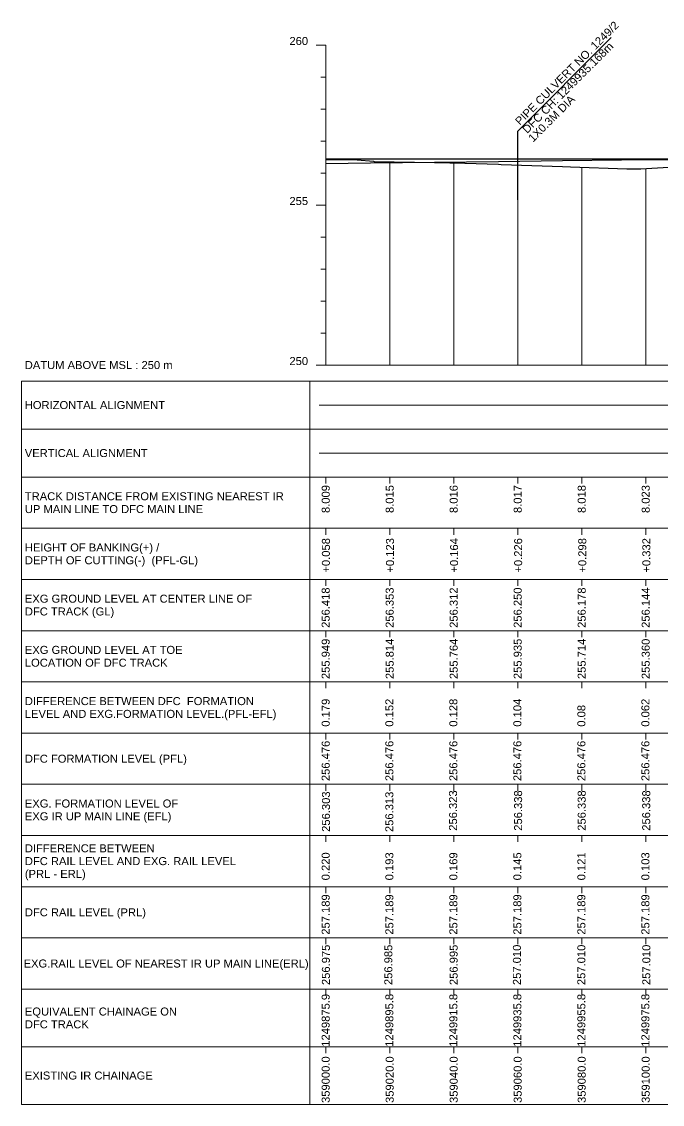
# Model space of a CAD drawing. Header units: feet. Extents: x 32905 to 38206, y -6633 to -4867.
# Drawn here: x 35905 to 36105.2, y -5231 to -4892.7 of the extents above; entities that cross this region are included whole.
import ezdxf
from ezdxf.enums import TextEntityAlignment as Align

# ---------------------------------------------------------------- set-up
doc = ezdxf.new("R2010")
doc.units = ezdxf.units.FT
doc.header["$MEASUREMENT"] = 0
doc.layers.add("LS BRIDGE'S", color=7, linetype='Continuous')
for name, color, linetype, lineweight in [('LS CUT FILL', 10, 'Continuous', 0), ('LS DATUM', 7, 'Continuous', 0), ('LS DATUM X', 7, 'Continuous', 0), ('LS DATUM Y', 7, 'Continuous', 0), ('LS DIFF. EXG.RL & PRO. RL', 10, 'Continuous', 0), ('LS DIFF. PFL & EFL', 10, 'Continuous', 0), ('LS EXG GL', 7, 'Continuous', 0), ('LS EXG IR CH', 7, 'Continuous', 0), ('LS EXG. FL', 7, 'Continuous', 0), ('LS EXG. GL', 7, 'Continuous', 0), ('LS EXG. GL AT PRO. TOE', 7, 'Continuous', 0), ('LS EXG. IR CH', 7, 'Continuous', 0), ('LS EXG. RL', 7, 'Continuous', 0), ('LS FRAME', 7, 'Continuous', 0), ('LS HORIZONTAL ALIGNMENT', 10, 'Continuous', 0), ('LS PFL-EFL', 10, 'Continuous', 0), ('LS PRL-ERL', 10, 'Continuous', 0), ('LS PRO. CUT & FILL', 10, 'Continuous', 0), ('LS PRO. DFCC CH', 10, 'Continuous', 0), ('LS PRO. FL', 10, 'Continuous', 0), ('LS PRO. RL', 10, 'Continuous', 0), ('LS PROFILE EXG FL', 7, 'Continuous', 25), ('LS PROFILE EXG GL', 7, 'Continuous', 30), ('LS PROFILE PRO FL', 1, 'Continuous', 30), ('LS TICKS', 7, 'Continuous', 0), ('LS TRACK CENTER', 10, 'Continuous', 0), ("LS TRACK CENTER's", 10, 'Continuous', 0), ('LS VERTICAL ALIGNMENT', 10, 'Continuous', 0), ('Profile Grid', 7, 'Continuous', 0)]:
    doc.layers.add(name, color=color, linetype=linetype, lineweight=lineweight)
doc.styles.get("Standard").update_dxf_attribs({"font": 'arial.ttf'})
doc.styles.add('Style-Arial', font='arial.ttf')
doc.styles.add('StyleArial', font='arial.ttf')

msp = doc.modelspace()

# ---------------------------------------------------------------- linework, layer by layer
at = {"layer": "LS BRIDGE'S"}
msp.add_lwpolyline([(36060, -4948.34), (36060, -4930.22), (36060, -4926.91), (36089.24, -4897.67)], dxfattribs=at)
at = {"layer": 'LS DATUM X', "color": 7, "linetype": 'Continuous', "lineweight": 0}
msp.add_line((36000, -5000), (36500.02, -5000), dxfattribs=at)
at = {"layer": 'LS DATUM Y', "color": 7, "linetype": 'Continuous', "lineweight": 0}
for p, q in [((35997, -4900), (36000, -4900)), ((35997, -4900), (36000, -4900)), ((36000, -5000), (36000, -4900)), ((35998.5, -4910), (36000, -4910)), ((35998.5, -4920), (36000, -4920)), ((35998.5, -4930), (36000, -4930)), ((35998.5, -4940), (36000, -4940)), ((35997, -4950), (36000, -4950)), ((35998.5, -4960), (36000, -4960)), ((35998.5, -4970), (36000, -4970)), ((35998.5, -4980), (36000, -4980)), ((35998.5, -4990), (36000, -4990)), ((35997, -5000), (36000, -5000))]:
    msp.add_line(p, q, dxfattribs=at)
at = {"layer": 'LS FRAME'}
for points in [[(35995, -5231), (35905, -5231), (35905, -5005)], [(35905, -5005), (35995, -5005)], [(35995, -5020), (35905, -5020)], [(35995, -5035), (35905, -5035)], [(35995, -5051), (35905, -5051)], [(35905, -5051), (35995, -5051)], [(35995, -5067), (35905, -5067)], [(35905, -5067), (35995, -5067)], [(35995, -5083), (35905, -5083)], [(35905, -5083), (35995, -5083)], [(35995, -5099), (35905, -5099)], [(35995, -5115), (35905, -5115)], [(35905, -5115), (35995, -5115)], [(35995, -5131), (35905, -5131)], [(35905, -5131), (35995, -5131)], [(35995, -5147), (35905, -5147)], [(35905, -5147), (35995, -5147)], [(35995, -5163), (35905, -5163)], [(35905, -5163), (35995, -5163)], [(35995, -5179), (35905, -5179)], [(35995, -5195), (35905, -5195)], [(35995, -5213), (35905, -5213)]]:
    msp.add_lwpolyline(points, dxfattribs=at)
at = {"layer": 'LS FRAME', "flags": 128}
for points in [[(35995, -5020), (36505.02, -5020), (36505.02, -5005), (35995, -5005), (35995, -5020)], [(35995, -5035), (36505.02, -5035), (36505.02, -5020), (35995, -5020), (35995, -5035)], [(35995, -5051), (36505.02, -5051), (36505.02, -5035), (35995, -5035), (35995, -5051)], [(35995, -5067), (36505.02, -5067), (36505.02, -5051), (35995, -5051), (35995, -5067)], [(35995, -5083), (36505.02, -5083), (36505.02, -5067), (35995, -5067), (35995, -5083)], [(35995, -5099), (36505.02, -5099), (36505.02, -5083), (35995, -5083), (35995, -5099)], [(35995, -5115), (36505.02, -5115), (36505.02, -5099), (35995, -5099), (35995, -5115)], [(35995, -5131), (36505.02, -5131), (36505.02, -5115), (35995, -5115), (35995, -5131)], [(35995, -5147), (36505.02, -5147), (36505.02, -5131), (35995, -5131), (35995, -5147)], [(35995, -5163), (36505.02, -5163), (36505.02, -5147), (35995, -5147), (35995, -5163)], [(35995, -5179), (36505.02, -5179), (36505.02, -5163), (35995, -5163), (35995, -5179)], [(35995, -5195), (36505.02, -5195), (36505.02, -5179), (35995, -5179), (35995, -5195)], [(35995, -5213), (36505.02, -5213), (36505.02, -5195), (35995, -5195), (35995, -5213)], [(35995, -5231), (36505.02, -5231), (36505.02, -5213), (35995, -5213), (35995, -5231)]]:
    msp.add_lwpolyline(points, close=True, dxfattribs=at)
at = {"layer": 'LS HORIZONTAL ALIGNMENT', "flags": 128}
msp.add_lwpolyline([(35998.01, -5012.5), (36500.02, -5012.5)], dxfattribs=at)
at = {"layer": 'LS PROFILE EXG FL'}
msp.add_lwpolyline([(36000, -4937.03), (36013.99, -4936.83), (36033.98, -4936.59), (36053.97, -4936.35), (36073.97, -4936.11), (36092.45, -4935.89), (36114.09, -4935.8)], dxfattribs=at)
at = {"layer": 'LS PROFILE EXG GL', "flags": 128}
msp.add_lwpolyline([(36000, -4935.82), (36009.89, -4935.93), (36009.89, -4935.93), (36014.91, -4936.34), (36014.91, -4936.34), (36015.16, -4936.37), (36033.98, -4936.75), (36034.07, -4936.75), (36043.48, -4936.95), (36043.49, -4936.95), (36043.51, -4936.95), (36053.97, -4937.28), (36054.89, -4937.33), (36073.97, -4937.96), (36076.53, -4938.1), (36094.09, -4938.72), (36098.44, -4938.65), (36114.09, -4937.75)], dxfattribs=at)
at = {"layer": 'LS PROFILE PRO FL', "flags": 128}
msp.add_lwpolyline([(36000, -4935.53), (36259.87, -4935.53)], dxfattribs=at)
at = {"layer": 'LS TICKS', "color": 7, "linetype": 'Continuous', "lineweight": 0, "flags": 128}
for points in [[(36000, -5037), (36000, -5035)], [(36020, -5037), (36020, -5035)], [(36040, -5037), (36040, -5035)], [(36060, -5037), (36060, -5035)], [(36080, -5037), (36080, -5035)], [(36100, -5037), (36100, -5035)], [(36000, -5053), (36000, -5051)], [(36020, -5053), (36020, -5051)], [(36040, -5053), (36040, -5051)], [(36060, -5053), (36060, -5051)], [(36080, -5053), (36080, -5051)], [(36100, -5053), (36100, -5051)], [(36000, -5069), (36000, -5067)], [(36020, -5069), (36020, -5067)], [(36040, -5069), (36040, -5067)], [(36060, -5069), (36060, -5067)], [(36080, -5069), (36080, -5067)], [(36100, -5069), (36100, -5067)], [(36000, -5085), (36000, -5083)], [(36020, -5085), (36020, -5083)], [(36040, -5085), (36040, -5083)], [(36060, -5085), (36060, -5083)], [(36080, -5085), (36080, -5083)], [(36100, -5085), (36100, -5083)], [(36000, -5101), (36000, -5099)], [(36020, -5101), (36020, -5099)], [(36040, -5101), (36040, -5099)], [(36060, -5101), (36060, -5099)], [(36080, -5101), (36080, -5099)], [(36100, -5101), (36100, -5099)], [(36000, -5117), (36000, -5115)], [(36020, -5117), (36020, -5115)], [(36040, -5117), (36040, -5115)], [(36060, -5117), (36060, -5115)], [(36080, -5117), (36080, -5115)], [(36100, -5117), (36100, -5115)], [(36000, -5133), (36000, -5131)], [(36020, -5133), (36020, -5131)], [(36040, -5133), (36040, -5131)], [(36060, -5133), (36060, -5131)], [(36080, -5133), (36080, -5131)], [(36100, -5133), (36100, -5131)], [(36000, -5149), (36000, -5147)], [(36020, -5149), (36020, -5147)], [(36040, -5149), (36040, -5147)], [(36060, -5149), (36060, -5147)], [(36080, -5149), (36080, -5147)], [(36100, -5149), (36100, -5147)], [(36000, -5165), (36000, -5163)], [(36020, -5165), (36020, -5163)], [(36040, -5165), (36040, -5163)], [(36060, -5165), (36060, -5163)], [(36080, -5165), (36080, -5163)], [(36100, -5165), (36100, -5163)], [(36000, -5181), (36000, -5179)], [(36020, -5181), (36020, -5179)], [(36040, -5181), (36040, -5179)], [(36060, -5181), (36060, -5179)], [(36080, -5181), (36080, -5179)], [(36100, -5181), (36100, -5179)], [(36000, -5197), (36000, -5195)], [(36020, -5197), (36020, -5195)], [(36040, -5197), (36040, -5195)], [(36060, -5197), (36060, -5195)], [(36080, -5197), (36080, -5195)], [(36100, -5197), (36100, -5195)], [(36000, -5215), (36000, -5213)], [(36020, -5215), (36020, -5213)], [(36040, -5215), (36040, -5213)], [(36060, -5215), (36060, -5213)], [(36080, -5215), (36080, -5213)], [(36100, -5215), (36100, -5213)]]:
    msp.add_lwpolyline(points, dxfattribs=at)
at = {"layer": 'LS VERTICAL ALIGNMENT', "linetype": 'Continuous', "lineweight": 0, "flags": 128}
msp.add_lwpolyline([(35998.01, -5027.5), (36259.87, -5027.5)], dxfattribs=at)
at = {"layer": 'Profile Grid', "linetype": 'Continuous', "lineweight": 0, "flags": 128}
for points in [[(36000, -5000), (36000, -4935.82)], [(36020, -5000), (36020, -4936.47)], [(36040, -5000), (36040, -4936.88)], [(36060, -5000), (36060, -4937.5)], [(36080, -5000), (36080, -4938.22)], [(36100, -5000), (36100, -4938.56)]]:
    msp.add_lwpolyline(points, dxfattribs=at)

# ---------------------------------------------------------------- texts
at = {"layer": "LS BRIDGE'S", "color": 1, "style": 'StyleArial'}
for s, p in [('PIPE CULVERT NO. 1249/2', (36091.83, -4894.09)), ('DFC CH: 1249935.168m', (36090.13, -4900.64)), ('1X0.3M DIA', (36078.12, -4917.2))]:
    msp.add_text(s, height=2.5, rotation=45, dxfattribs=at).set_placement(p, align=Align.RIGHT)
at = {"layer": 'LS CUT FILL', "color": 1, "lineweight": 0, "style": 'Style-Arial'}
for s, p in [('+0.058', (36001.32, -5064.85)), ('+0.123', (36021.35, -5064.85)), ('+0.164', (36041.37, -5064.85)), ('+0.226', (36061.4, -5064.85)), ('+0.298', (36081.43, -5064.85)), ('+0.332', (36101.46, -5064.85))]:
    msp.add_text(s, height=2.5, rotation=90, dxfattribs=at).set_placement(p)
at = {"layer": 'LS DATUM', "color": 7, "style": 'StyleArial'}
msp.add_text('DATUM ABOVE MSL : 250 m', height=2.5, rotation=0, dxfattribs=at).set_placement((35905.97, -5000), align=Align.MIDDLE_LEFT)
at = {"layer": 'LS DATUM Y', "color": 7, "lineweight": 0, "style": 'Style-Arial'}
for s, p in [('260', (35994.5, -4900)), ('260', (35994.5, -4900)), ('255', (35994.5, -4950)), ('250', (35994.5, -5000))]:
    msp.add_text(s, height=2.5, dxfattribs=at).set_placement(p, align=Align.RIGHT)
at = {"layer": 'LS DIFF. EXG.RL & PRO. RL', "color": 10, "style": 'StyleArial'}
for s, p in [('DIFFERENCE BETWEEN ', (35906, -5151)), ('DFC RAIL LEVEL AND EXG. RAIL LEVEL ', (35906, -5155)), ('(PRL - ERL)', (35906, -5159))]:
    msp.add_text(s, height=2.5, rotation=0, dxfattribs=at).set_placement(p, align=Align.MIDDLE_LEFT)
at = {"layer": 'LS DIFF. PFL & EFL', "color": 10, "style": 'StyleArial'}
for s, p in [('DIFFERENCE BETWEEN DFC  FORMATION ', (35906, -5105)), ('LEVEL AND EXG.FORMATION LEVEL.(PFL-EFL)', (35906, -5109))]:
    msp.add_text(s, height=2.5, rotation=0, dxfattribs=at).set_placement(p, align=Align.MIDDLE_LEFT)
at = {"layer": 'LS EXG GL', "style": 'Style-Arial'}
for s, p in [('256.418', (36000, -5069.5)), ('256.353', (36020, -5069.5)), ('256.312', (36040, -5069.5)), ('256.250', (36060, -5069.5)), ('256.178', (36080, -5069.5)), ('256.144', (36100, -5069.5))]:
    msp.add_text(s, height=2.5, rotation=90, dxfattribs=at).set_placement(p, align=Align.MIDDLE_RIGHT)
at = {"layer": 'LS EXG IR CH', "style": 'Style-Arial'}
for s, p in [('256.975', (36001.32, -5193.73)), ('256.985', (36020.83, -5193.73)), ('256.995', (36041.24, -5193.73)), ('257.010', (36061.01, -5193.73)), ('257.010', (36081.13, -5193.73)), ('257.010', (36101.44, -5193.73))]:
    msp.add_text(s, height=2.5, rotation=90, dxfattribs=at).set_placement(p)
for s, p in [('359000.0', (36000, -5216)), ('359020.0', (36020, -5216)), ('359040.0', (36040, -5216)), ('359060.0', (36060, -5216)), ('359080.0', (36080, -5216)), ('359100.0', (36100, -5216))]:
    msp.add_text(s, height=2.5, rotation=90, dxfattribs=at).set_placement(p, align=Align.MIDDLE_RIGHT)
at = {"layer": 'LS EXG. FL'}
for s, p in [('256.303', (36001.34, -5145.86)), ('256.313', (36021.14, -5145.92)), ('256.323', (36041.05, -5145.51)), ('256.338', (36061.38, -5145.51)), ('256.338', (36081.25, -5145.51)), ('256.338', (36101.41, -5145.51))]:
    msp.add_text(s, height=2.5, rotation=90, dxfattribs=at).set_placement(p)
at = {"layer": 'LS EXG. FL', "style": 'StyleArial'}
for s, p in [('EXG. FORMATION LEVEL OF', (35906, -5137)), ('EXG IR UP MAIN LINE (EFL)', (35906, -5141))]:
    msp.add_text(s, height=2.5, rotation=0, dxfattribs=at).set_placement(p, align=Align.MIDDLE_LEFT)
at = {"layer": 'LS EXG. GL', "color": 7, "style": 'StyleArial'}
for s, p in [('EXG GROUND LEVEL AT CENTER LINE OF ', (35906, -5073)), ('DFC TRACK (GL)', (35906, -5077))]:
    msp.add_text(s, height=2.5, rotation=0, dxfattribs=at).set_placement(p, align=Align.MIDDLE_LEFT)
at = {"layer": 'LS EXG. GL AT PRO. TOE', "color": 7, "style": 'StyleArial'}
for s, p in [('EXG GROUND LEVEL AT TOE', (35906, -5089)), ('LOCATION OF DFC TRACK', (35906, -5093))]:
    msp.add_text(s, height=2.5, rotation=0, dxfattribs=at).set_placement(p, align=Align.MIDDLE_LEFT)
at = {"layer": 'LS EXG. GL AT PRO. TOE'}
for s, p in [('255.949', (36000, -5085.5)), ('255.814', (36020, -5085.5)), ('255.764', (36040, -5085.5)), ('255.935', (36060, -5085.5)), ('255.714', (36080, -5085.5)), ('255.360', (36100, -5085.5))]:
    msp.add_text(s, height=2.5, rotation=90, dxfattribs=at).set_placement(p, align=Align.MIDDLE_RIGHT)
at = {"layer": 'LS EXG. IR CH', "style": 'StyleArial'}
msp.add_text('EXISTING IR CHAINAGE', height=2.5, rotation=0, dxfattribs=at).set_placement((35906, -5222), align=Align.MIDDLE_LEFT)
at = {"layer": 'LS EXG. RL', "style": 'StyleArial'}
msp.add_text('EXG.RAIL LEVEL OF NEAREST IR UP MAIN LINE(ERL)', height=2.5, rotation=0, dxfattribs=at).set_placement((35905.61, -5187), align=Align.MIDDLE_LEFT)
at = {"layer": 'LS HORIZONTAL ALIGNMENT', "style": 'StyleArial'}
msp.add_text('HORIZONTAL ALIGNMENT', height=2.5, rotation=0, dxfattribs=at).set_placement((35905.97, -5012.5), align=Align.MIDDLE_LEFT)
at = {"layer": 'LS PFL-EFL'}
for s, p in [('0.179', (36001.25, -5113)), ('0.152', (36021.15, -5113)), ('0.128', (36041.15, -5113)), ('0.104', (36061.15, -5113)), ('0.062', (36101.15, -5113)), ('0.08', (36081.15, -5113))]:
    msp.add_text(s, height=2.5, rotation=90, dxfattribs=at).set_placement(p)
at = {"layer": 'LS PRL-ERL'}
for s, p in [('0.220', (36001.25, -5161)), ('0.193', (36021.15, -5161)), ('0.169', (36041.15, -5161)), ('0.145', (36061.15, -5161)), ('0.121', (36081.15, -5161)), ('0.103', (36101.15, -5161))]:
    msp.add_text(s, height=2.5, rotation=90, dxfattribs=at).set_placement(p)
at = {"layer": 'LS PRO. CUT & FILL', "color": 10, "style": 'StyleArial'}
for s, p in [('HEIGHT OF BANKING(+) /', (35906, -5057)), ('DEPTH OF CUTTING(-)  (PFL-GL)', (35906, -5061))]:
    msp.add_text(s, height=2.5, rotation=0, dxfattribs=at).set_placement(p, align=Align.MIDDLE_LEFT)
at = {"layer": 'LS PRO. DFCC CH'}
for s, p in [('1249875.9', (36001.25, -5213)), ('1249895.8', (36021.15, -5213)), ('1249915.8', (36041.15, -5213)), ('1249935.8', (36061.15, -5213)), ('1249955.8', (36081.15, -5213)), ('1249975.8', (36101.15, -5213))]:
    msp.add_text(s, height=2.5, rotation=90, dxfattribs=at).set_placement(p)
at = {"layer": 'LS PRO. DFCC CH', "color": 10, "style": 'Style-Arial'}
for s, p in [('EQUIVALENT CHAINAGE ON ', (35906, -5202)), ('DFC TRACK', (35906, -5206))]:
    msp.add_text(s, height=2.5, rotation=0, dxfattribs=at).set_placement(p, align=Align.MIDDLE_LEFT)
at = {"layer": 'LS PRO. FL'}
for p in [(36001.25, -5130), (36021.15, -5130), (36041.15, -5130), (36061.15, -5130), (36081.15, -5130), (36101.15, -5130)]:
    msp.add_text('256.476', height=2.5, rotation=90, dxfattribs=at).set_placement(p)
at = {"layer": 'LS PRO. FL', "color": 10, "style": 'StyleArial'}
msp.add_text('DFC FORMATION LEVEL (PFL) ', height=2.5, rotation=0, dxfattribs=at).set_placement((35906, -5123), align=Align.MIDDLE_LEFT)
at = {"layer": 'LS PRO. RL'}
for p in [(36001.25, -5178), (36021.15, -5178), (36041.15, -5178), (36061.15, -5178), (36081.15, -5178), (36101.15, -5178)]:
    msp.add_text('257.189', height=2.5, rotation=90, dxfattribs=at).set_placement(p)
at = {"layer": 'LS PRO. RL', "color": 10, "style": 'StyleArial'}
msp.add_text('DFC RAIL LEVEL (PRL)', height=2.5, rotation=0, dxfattribs=at).set_placement((35906, -5171), align=Align.MIDDLE_LEFT)
at = {"layer": 'LS TRACK CENTER', "style": 'Style-Arial'}
for s, p in [('8.009', (36000.01, -5037.5)), ('8.015', (36020, -5037.5)), ('8.016', (36040, -5037.5)), ('8.017', (36060, -5037.5)), ('8.018', (36080, -5037.5)), ('8.023', (36100, -5037.5))]:
    msp.add_text(s, height=2.5, rotation=90, dxfattribs=at).set_placement(p, align=Align.MIDDLE_RIGHT)
at = {"layer": "LS TRACK CENTER's", "color": 10, "style": 'StyleArial'}
for s, p in [('TRACK DISTANCE FROM EXISTING NEAREST IR ', (35906, -5041)), ('UP MAIN LINE TO DFC MAIN LINE', (35906, -5045))]:
    msp.add_text(s, height=2.5, rotation=0, dxfattribs=at).set_placement(p, align=Align.MIDDLE_LEFT)
at = {"layer": 'LS VERTICAL ALIGNMENT', "style": 'StyleArial'}
msp.add_text('VERTICAL ALIGNMENT', height=2.5, rotation=0, dxfattribs=at).set_placement((35905.97, -5027.5), align=Align.MIDDLE_LEFT)

doc.saveas('drawing.dxf')
